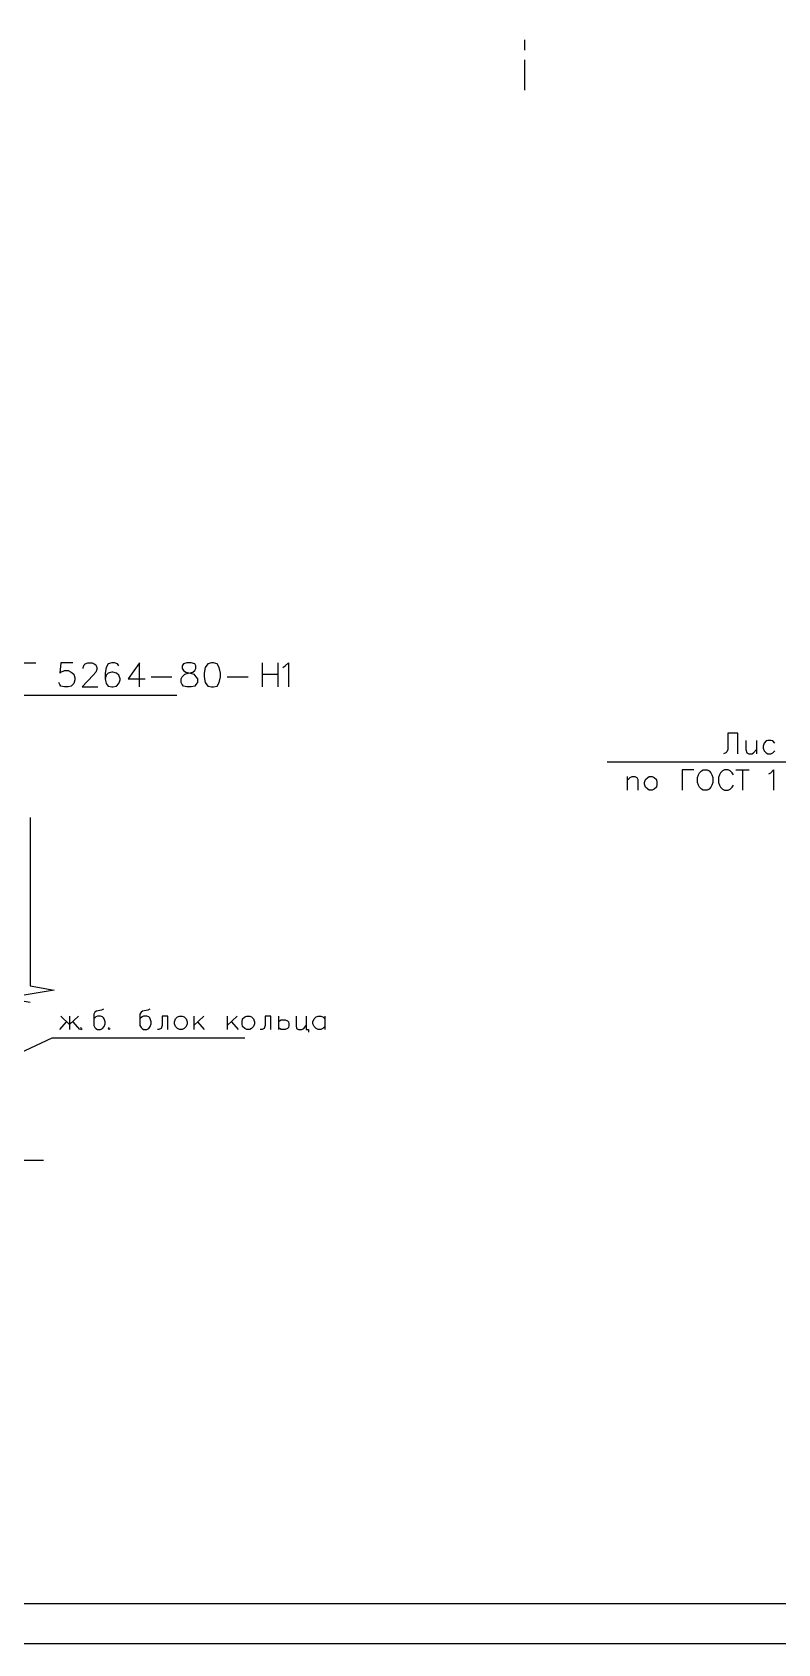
# Model space of a CAD drawing. Header units: millimetres. Extents: x 1 to 1188, y 1 to 840.
# Drawn here: x 714.5 to 806.7, y 0.7 to 200 of the extents above; entities that cross this region are included whole.
import ezdxf

# ---------------------------------------------------------------- set-up
doc = ezdxf.new("R2010")
doc.units = ezdxf.units.MM
doc.layers.add('GEOMETRY', color=7, linetype='Continuous')

msp = doc.modelspace()

# ---------------------------------------------------------------- linework, layer by layer
at = {"layer": 'GEOMETRY'}
for points in [[(1188.16, 0.71), (0.83, 0.71), (0.83, 840.05)], [(775.41, 199.02), (775.41, 197.75)], [(775.41, 196.54), (775.41, 192.79)], [(712.92, 121.99), (714.95, 121.99)], [(719.53, 121.99), (718.07, 121.99), (717.94, 120.72), (718.07, 120.85), (718.51, 121.04), (718.95, 121.04), (719.33, 120.85), (719.65, 120.59), (719.78, 120.15), (719.78, 119.89), (719.65, 119.45), (719.33, 119.13), (718.95, 119.01), (718.51, 119.01), (718.07, 119.13), (717.94, 119.32), (717.81, 119.58)], [(720.8, 121.29), (720.8, 121.42), (720.92, 121.74), (721.05, 121.86), (721.37, 121.99), (721.94, 121.99), (722.19, 121.86), (722.38, 121.74), (722.51, 121.42), (722.51, 121.17), (722.38, 120.85), (722.07, 120.47), (720.67, 119.01), (722.64, 119.01)], [(725.24, 121.61), (725.05, 121.86), (724.67, 121.99), (724.35, 121.99), (723.91, 121.86), (723.65, 121.42), (723.53, 120.72), (723.53, 120.02), (723.65, 119.45), (723.91, 119.13), (724.35, 119.01), (724.48, 119.01), (724.92, 119.13), (725.24, 119.45), (725.37, 119.89), (725.37, 120.02), (725.24, 120.47), (724.92, 120.72), (724.48, 120.85), (724.35, 120.85), (723.91, 120.72), (723.65, 120.47), (723.53, 120.02)], [(727.78, 119.01), (727.78, 121.99), (726.38, 120.02), (728.48, 120.02)], [(742.96, 121.99), (742.96, 119.01)], [(744.93, 119.01), (744.93, 121.99)], [(745.5, 121.42), (745.81, 121.61), (746.2, 121.99), (746.2, 119.01)], [(729.24, 120.28), (731.78, 120.28)], [(738.64, 120.28), (741.24, 120.28)], [(742.96, 120.59), (744.93, 120.59)], [(693.17, 107.45), (691.27, 102.88), (701.11, 117.99), (732.42, 117.99)], [(801.82, 110.75), (801.82, 113.29), (800.55, 113.29), (800.55, 111.26), (800.43, 111.01), (800.3, 110.88), (800.04, 110.75)], [(802.77, 112.4), (802.77, 111.26), (802.9, 110.88), (803.16, 110.75), (803.54, 110.75), (803.73, 110.88), (804.11, 111.26)], [(804.11, 112.4), (804.11, 110.75)], [(806.39, 112.08), (806.14, 112.34), (805.89, 112.4), (805.5, 112.4), (805.31, 112.34), (805.06, 112.08), (804.93, 111.7), (804.93, 111.45), (805.06, 111.13), (805.31, 110.88), (805.5, 110.75), (805.89, 110.75), (806.14, 110.88), (806.39, 111.13)], [(851.86, 98.05), (851.86, 98.56), (851.67, 109.73), (785.63, 109.73)], [(788.11, 107.96), (788.11, 106.24)], [(788.11, 107.45), (788.49, 107.83), (788.74, 107.96), (789.06, 107.96), (789.31, 107.83), (789.44, 107.58), (789.44, 106.24)], [(796.36, 108.78), (794.9, 108.78), (794.9, 106.24)], [(801.25, 108.15), (801.12, 108.4), (800.87, 108.66), (800.62, 108.78), (800.17, 108.78), (799.92, 108.66), (799.66, 108.4), (799.54, 108.15), (799.41, 107.83), (799.41, 107.19), (799.54, 106.88), (799.66, 106.62), (799.92, 106.37), (800.17, 106.24), (800.62, 106.24), (800.87, 106.37), (801.12, 106.62), (801.25, 106.88)], [(801.57, 108.78), (803.22, 108.78)], [(802.39, 108.78), (802.39, 106.24)], [(805.63, 108.28), (805.89, 108.4), (806.2, 108.78), (806.2, 106.24)], [(714.26, 102.88), (714.26, 82.05), (717.24, 81.54), (711.27, 80.53), (714.26, 80.02)], [(720.22, 78.3), (719.14, 77.29), (718.07, 78.3)], [(719.14, 78.3), (719.14, 76.65)], [(723.34, 79.19), (723.08, 79.06), (722.45, 78.94), (722.26, 78.81), (722.13, 78.56), (722.13, 77.16), (722.26, 76.91), (722.38, 76.78), (722.57, 76.65), (722.95, 76.65), (723.21, 76.78), (723.4, 77.03), (723.53, 77.35), (723.53, 77.6), (723.4, 77.98), (723.34, 78.11), (723.21, 78.24), (722.95, 78.3), (722.57, 78.3), (722.38, 78.24), (722.13, 77.98)], [(729.05, 79.19), (728.8, 79.06), (728.16, 78.94), (727.97, 78.81), (727.84, 78.56), (727.84, 77.16), (727.97, 76.91), (728.1, 76.78), (728.29, 76.65), (728.67, 76.65), (728.92, 76.78), (729.11, 77.03), (729.24, 77.35), (729.24, 77.6), (729.11, 77.98), (729.05, 78.11), (728.92, 78.24), (728.67, 78.3), (728.29, 78.3), (728.1, 78.24), (727.84, 77.98)], [(731.27, 76.65), (731.27, 78.3), (730.58, 78.3), (730.58, 77.16), (730.45, 76.78), (730.19, 76.65), (730, 76.65)], [(734.51, 78.3), (734.51, 76.65)], [(735.72, 78.3), (734.51, 77.16)], [(738.64, 78.3), (738.64, 76.65)], [(739.85, 78.3), (738.64, 77.16)], [(744.04, 76.65), (744.04, 78.3), (743.34, 78.3), (743.34, 77.16), (743.21, 76.78), (742.96, 76.65), (742.7, 76.65)], [(744.99, 78.3), (744.99, 76.65)], [(744.99, 77.6), (745.12, 77.73), (745.31, 77.86), (745.81, 77.86), (746.07, 77.73), (746.2, 77.6), (746.26, 77.35), (746.26, 77.16), (746.2, 76.91), (746.07, 76.78), (745.81, 76.65), (745.31, 76.65), (745.12, 76.78), (744.99, 76.91)], [(747.15, 78.3), (747.15, 77.16), (747.21, 76.78), (747.47, 76.65), (747.85, 76.65), (748.1, 76.78), (748.42, 77.16)], [(748.42, 78.3), (748.42, 76.65), (748.67, 76.65), (748.67, 76.33)], [(750.7, 77.03), (750.45, 76.78), (750.2, 76.65), (749.88, 76.65), (749.63, 76.78), (749.5, 76.91), (749.37, 77.03), (749.24, 77.35), (749.24, 77.6), (749.37, 77.98), (749.63, 78.24), (749.88, 78.3), (750.2, 78.3), (750.45, 78.24), (750.7, 77.98)], [(750.7, 78.3), (750.7, 76.65)], [(717.94, 76.65), (718.76, 77.6)], [(719.53, 77.6), (720.35, 76.65)], [(720.54, 76.91), (720.48, 76.78), (720.54, 76.65), (720.67, 76.78)], [(724.03, 76.91), (723.91, 76.78), (724.03, 76.65), (724.16, 76.78)], [(734.96, 77.6), (735.78, 76.65)], [(739.15, 77.6), (739.97, 76.65)], [(708.41, 71.7), (708.92, 71.89), (716.99, 75.64), (740.8, 75.64)], [(715.91, 60.46), (665.04, 60.46)]]:
    msp.add_lwpolyline(points, dxfattribs=at)
for points in [[(1184.79, 5.66), (20.83, 5.66), (20.83, 836.68), (1184.79, 836.68)], [(733.62, 121.99), (733.24, 121.86), (733.05, 121.61), (733.05, 121.29), (733.24, 121.04), (733.5, 120.85), (734.07, 120.72), (734.51, 120.59), (734.77, 120.28), (734.96, 120.02), (734.96, 119.58), (734.77, 119.32), (734.64, 119.13), (734.19, 119.01), (733.62, 119.01), (733.24, 119.13), (733.05, 119.32), (732.92, 119.58), (732.92, 120.02), (733.05, 120.28), (733.37, 120.59), (733.81, 120.72), (734.38, 120.85), (734.64, 121.04), (734.77, 121.29), (734.77, 121.61), (734.64, 121.86), (734.19, 121.99)], [(736.67, 121.99), (736.23, 121.86), (735.91, 121.42), (735.78, 120.72), (735.78, 120.28), (735.91, 119.58), (736.23, 119.13), (736.67, 119.01), (736.93, 119.01), (737.37, 119.13), (737.62, 119.58), (737.81, 120.28), (737.81, 120.72), (737.62, 121.42), (737.37, 121.86), (736.93, 121.99)], [(790.84, 107.96), (791.22, 107.96), (791.47, 107.83), (791.73, 107.58), (791.79, 107.19), (791.79, 107), (791.73, 106.62), (791.47, 106.37), (791.22, 106.24), (790.84, 106.24), (790.65, 106.37), (790.39, 106.62), (790.26, 107), (790.26, 107.19), (790.39, 107.58), (790.65, 107.83)], [(797.5, 108.78), (798.01, 108.78), (798.27, 108.66), (798.46, 108.4), (798.58, 108.15), (798.71, 107.83), (798.71, 107.19), (798.58, 106.88), (798.46, 106.62), (798.27, 106.37), (798.01, 106.24), (797.5, 106.24), (797.31, 106.37), (797.06, 106.62), (796.93, 106.88), (796.81, 107.19), (796.81, 107.83), (796.93, 108.15), (797.06, 108.4), (797.31, 108.66)], [(732.73, 78.3), (733.05, 78.3), (733.31, 78.24), (733.56, 77.98), (733.69, 77.6), (733.69, 77.35), (733.56, 77.03), (733.31, 76.78), (733.05, 76.65), (732.73, 76.65), (732.48, 76.78), (732.23, 77.03), (732.1, 77.35), (732.1, 77.6), (732.23, 77.98), (732.48, 78.24)], [(741.05, 78.3), (741.43, 78.3), (741.62, 78.24), (741.88, 77.98), (742, 77.6), (742, 77.35), (741.88, 77.03), (741.62, 76.78), (741.43, 76.65), (741.05, 76.65), (740.8, 76.78), (740.54, 77.03), (740.48, 77.35), (740.48, 77.6), (740.54, 77.98), (740.8, 78.24)]]:
    msp.add_lwpolyline(points, close=True, dxfattribs=at)

doc.saveas('drawing.dxf')
